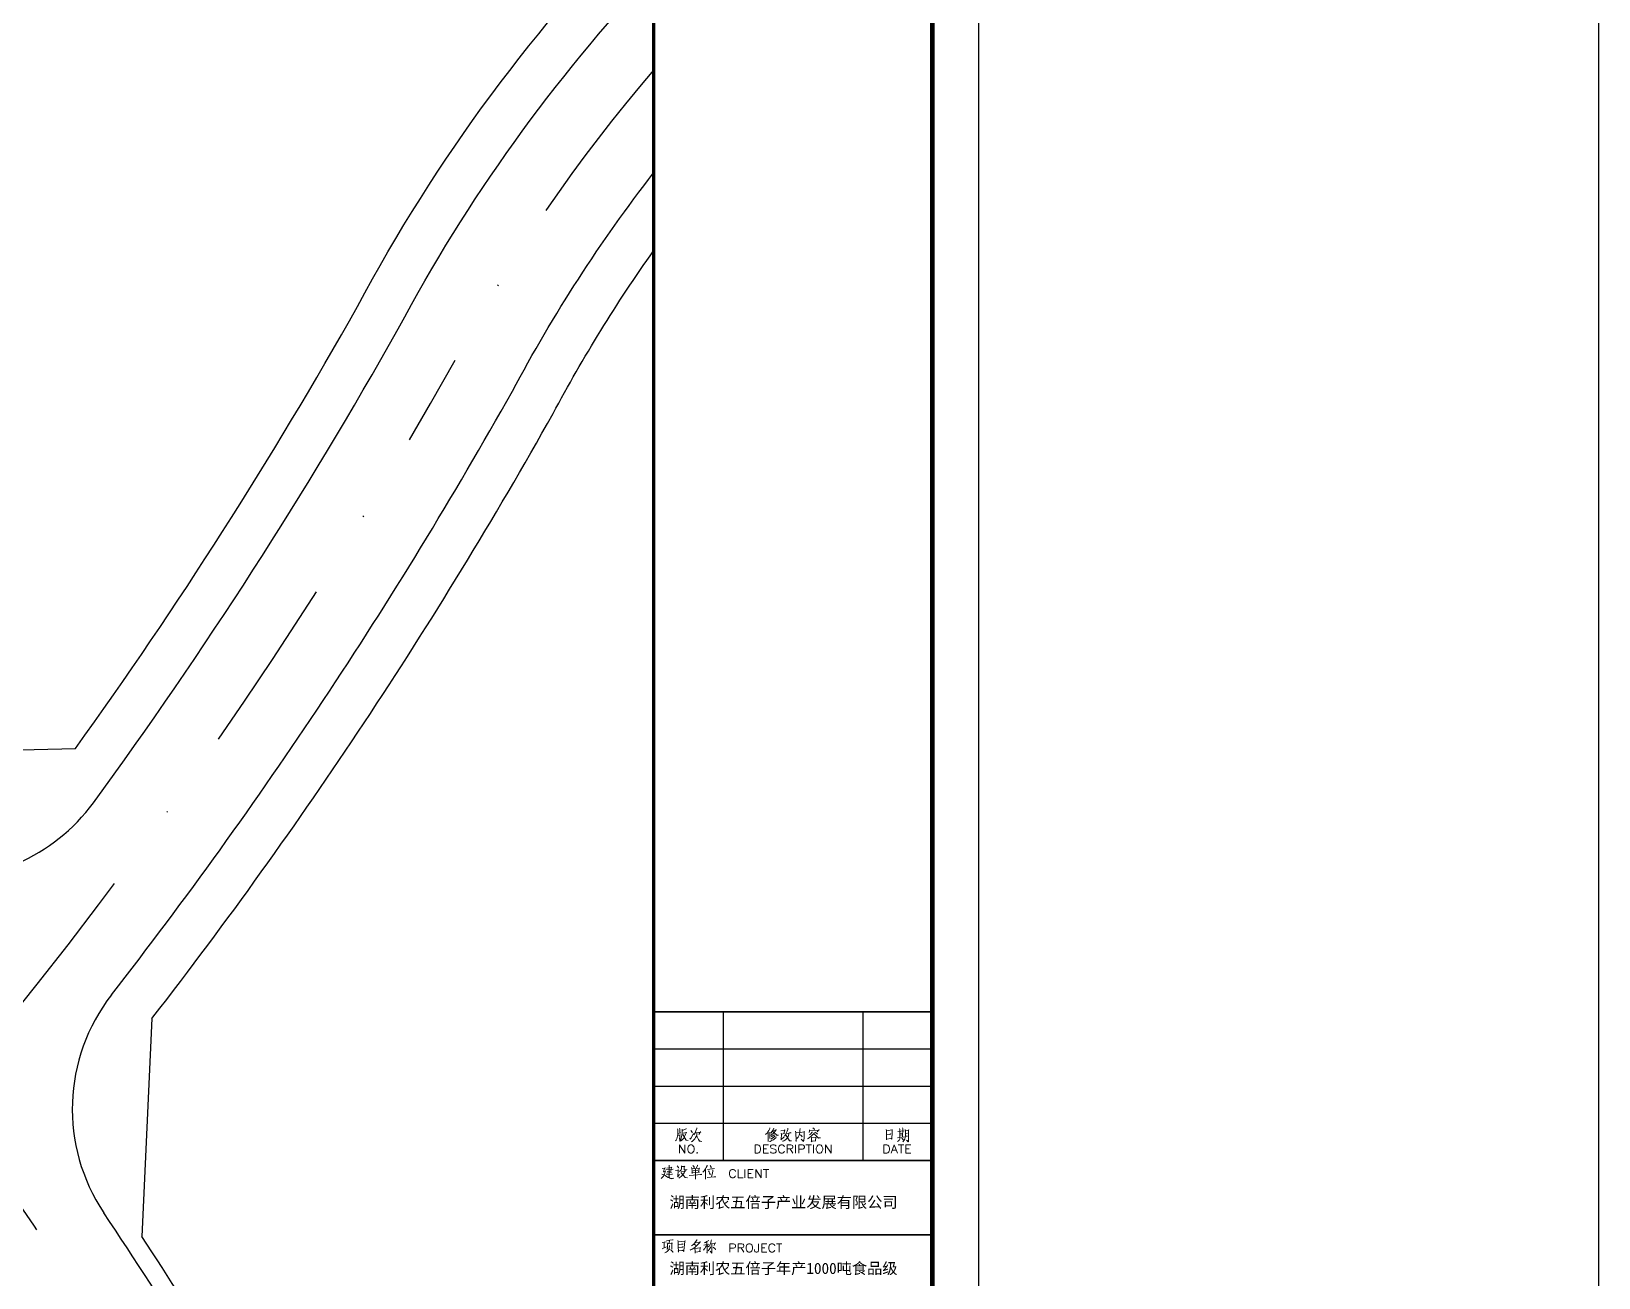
# Model space of a CAD drawing. Extents: x -809667 to 586099, y 3084146 to 3634412.
# Drawn here: x 382814.6 to 382983.3, y 3085663.9 to 3085798 of the extents above; entities that cross this region are included whole.
import ezdxf

# ---------------------------------------------------------------- set-up
doc = ezdxf.new("R2010")
doc.units = 0
doc.header["$LTSCALE"] = 0.5
doc.linetypes.add('DASHDOT', pattern=[25.4, 12.7, -6.35, 0, -6.35])
doc.layers.get('0').update_dxf_attribs({"linetype": 'CONTINUOUS'})
for name, color, linetype in [('0-人行道线', 46, 'CONTINUOUS'), ('PUB_TITLE', 4, 'CONTINUOUS'), ('RD-中线', 1, 'DASHDOT'), ('文字', 7, 'CONTINUOUS'), ('道路', 4, 'CONTINUOUS')]:
    doc.layers.add(name, color=color, linetype=linetype)
doc.styles.add('-宋体', font='', dxfattribs={"width": 0.6})
doc.styles.get('-宋体').set_extended_font_data('NSimSun')

# ---------------------------------------------------------------- blocks, each defined once
blk = doc.blocks.new('DE')
at = {"layer": 'PUB_TITLE'}
for p, q in [((-4500, 23200), (-4500, 19996)), ((-1500, 23200), (-1500, 19996)), ((-6000, 22400), (0, 22400)), ((-6000, 21600), (0, 21600)), ((-6000, 20800), (0, 20800))]:
    blk.add_line(p, q, dxfattribs=at)
for points, const_width in [([(-6000, 57400), (-6000, 0)], 70), ([(-6000, 23200), (0, 23200)], 35), ([(-6000, 20000), (0, 20000)], 35), ([(-6000, 18400), (0, 18400)], 35)]:
    blk.add_lwpolyline(points, dxfattribs=dict(at, const_width=const_width))
blk.add_lwpolyline([(-6000, 0), (0, 0), (0, 57400), (-6000, 57400)], close=True, dxfattribs=at)
at = {"layer": 'PUB_TITLE', "color": 140, "lineweight": 0}
for points in [[(-5489, 20679), (-5482, 20660), (-5482, 20603), (-5482, 20561), (-5487, 20523), (-5493, 20495), (-5503, 20462), (-5518, 20438), (-5531, 20420)], [(-5480, 20582), (-5411, 20591)], [(-5388, 20675), (-5383, 20650), (-5383, 20620), (-5388, 20580), (-5392, 20542), (-5400, 20509), (-5406, 20479), (-5416, 20452), (-5428, 20428), (-5442, 20412)], [(-5440, 20694), (-5434, 20679), (-5434, 20589)], [(-5366, 20585), (-5291, 20601), (-5295, 20608), (-5307, 20578), (-5322, 20540), (-5335, 20511), (-5352, 20481), (-5376, 20452), (-5400, 20431), (-5419, 20415)], [(-5298, 20688), (-5303, 20681), (-5347, 20658), (-5379, 20646)], [(-5223, 20481), (-5204, 20460), (-5142, 20582)], [(-5170, 20591), (-5173, 20608), (-5201, 20641)], [(-5067, 20587), (-5067, 20570), (-5073, 20547), (-5086, 20516), (-5100, 20490), (-5114, 20464), (-5132, 20445), (-5151, 20426), (-5173, 20410), (-5189, 20401)], [(-5069, 20700), (-5071, 20686), (-5088, 20639), (-5107, 20594), (-5121, 20570), (-5135, 20551)], [(-5105, 20597), (-5102, 20597), (-4984, 20610), (-4993, 20620), (-5005, 20591), (-5027, 20561)], [(-3499, 20698), (-3502, 20684), (-3523, 20646), (-3523, 20641), (-3542, 20613), (-3558, 20589), (-3575, 20570), (-3589, 20554)], [(-3533, 20618), (-3533, 20410), (-3537, 20428), (-3533, 20464)], [(-3497, 20610), (-3497, 20474), (-3499, 20490), (-3497, 20502)], [(-3436, 20648), (-3426, 20646), (-3356, 20656), (-3360, 20660), (-3384, 20627), (-3405, 20599), (-3424, 20580), (-3445, 20563), (-3466, 20547), (-3480, 20538)], [(-3415, 20694), (-3430, 20658), (-3445, 20629), (-3461, 20608), (-3464, 20603), (-3476, 20587)], [(-3445, 20625), (-3436, 20622), (-3343, 20538), (-3312, 20540), (-3343, 20540), (-3356, 20549)], [(-3265, 20639), (-3171, 20650), (-3181, 20658), (-3192, 20576), (-3181, 20576), (-3251, 20566), (-3256, 20587), (-3251, 20561), (-3253, 20455)], [(-3088, 20587), (-3088, 20573), (-3098, 20535), (-3107, 20514), (-3117, 20495), (-3128, 20479), (-3143, 20462), (-3160, 20445), (-3179, 20434), (-3197, 20422), (-3211, 20417), (-3225, 20412)], [(-3110, 20694), (-3114, 20665), (-3128, 20627), (-3147, 20587), (-3162, 20561), (-3171, 20542), (-3181, 20525)], [(-3147, 20582), (-3042, 20597), (-3053, 20599), (-3072, 20594)], [(-2947, 20627), (-2940, 20597), (-2932, 20428), (-2932, 20405), (-2938, 20420), (-2935, 20450)], [(-2938, 20591), (-2848, 20603), (-2843, 20603), (-2751, 20613), (-2759, 20620), (-2761, 20616), (-2761, 20566), (-2761, 20523), (-2763, 20519), (-2763, 20479), (-2763, 20474), (-2767, 20447), (-2770, 20426), (-2772, 20407), (-2824, 20455), (-2774, 20415), (-2770, 20438)], [(-2848, 20690), (-2850, 20644), (-2854, 20603), (-2854, 20599), (-2862, 20570), (-2871, 20542), (-2881, 20516), (-2888, 20502), (-2900, 20488), (-2907, 20476), (-2916, 20469)], [(-2544, 20594), (-2548, 20580), (-2557, 20570), (-2586, 20540), (-2614, 20514), (-2643, 20490), (-2671, 20471), (-2687, 20462)], [(-2645, 20658), (-2643, 20639), (-2645, 20627), (-2649, 20610), (-2654, 20599), (-2654, 20608), (-2645, 20625)], [(-2588, 20618), (-2590, 20606), (-2624, 20568), (-2647, 20547)], [(-2643, 20637), (-2439, 20654), (-2447, 20658), (-2479, 20613)], [(-2571, 20700), (-2546, 20677), (-2541, 20663), (-2553, 20684)], [(-2527, 20610), (-2487, 20582), (-2475, 20563), (-2493, 20587)], [(-996, 20665), (-991, 20641), (-989, 20589), (-986, 20535), (-986, 20528), (-986, 20490), (-986, 20441), (-986, 20457), (-894, 20471), (-876, 20455), (-870, 20476), (-870, 20504), (-868, 20559), (-866, 20616), (-866, 20663), (-864, 20656), (-989, 20639)], [(-743, 20622), (-604, 20637)], [(-706, 20686), (-701, 20672), (-701, 20495)], [(-699, 20582), (-655, 20589)], [(-640, 20700), (-634, 20686), (-642, 20502)], [(-585, 20667), (-579, 20641), (-579, 20589), (-581, 20532), (-585, 20498), (-596, 20460), (-611, 20436), (-638, 20401)], [(-579, 20639), (-507, 20650), (-514, 20658), (-514, 20585), (-514, 20580), (-512, 20474), (-514, 20434), (-516, 20410), (-519, 20403), (-554, 20434), (-522, 20412)], [(-575, 20580), (-535, 20587)], [(-5482, 20540), (-5432, 20544), (-5438, 20551), (-5438, 20445), (-5440, 20460), (-5440, 20479)], [(-5445, 20337), (-5445, 20157)], [(-5445, 20337), (-5326, 20157), (-5326, 20337)], [(-5369, 20554), (-5303, 20434), (-5258, 20431), (-5301, 20436), (-5312, 20450)], [(-5079, 20532), (-5060, 20504), (-5033, 20452), (-5012, 20412), (-4965, 20410), (-5010, 20420), (-5027, 20436)], [(-3818, 20337), (-3818, 20157)], [(-3818, 20337), (-3758, 20337), (-3733, 20327), (-3715, 20310), (-3706, 20293), (-3698, 20267), (-3698, 20225), (-3706, 20199), (-3715, 20182), (-3733, 20165), (-3758, 20157), (-3818, 20157)], [(-3638, 20337), (-3638, 20157)], [(-3638, 20337), (-3526, 20337)], [(-3638, 20250), (-3569, 20250)], [(-3365, 20504), (-3371, 20488), (-3398, 20464), (-3421, 20445), (-3445, 20434), (-3468, 20420), (-3489, 20410), (-3506, 20405)], [(-3364, 20310), (-3381, 20327), (-3407, 20337), (-3441, 20337), (-3467, 20327), (-3484, 20310), (-3484, 20293), (-3476, 20277), (-3467, 20267), (-3449, 20259), (-3398, 20242), (-3381, 20233), (-3372, 20225), (-3364, 20207), (-3364, 20182), (-3381, 20165), (-3407, 20157), (-3441, 20157), (-3467, 20165), (-3484, 20182)], [(-3386, 20532), (-3390, 20523), (-3392, 20519), (-3419, 20495), (-3424, 20492), (-3438, 20481), (-3457, 20469), (-3476, 20457)], [(-3405, 20561), (-3407, 20554), (-3409, 20551), (-3434, 20532), (-3453, 20516), (-3468, 20504)], [(-3184, 20293), (-3192, 20310), (-3210, 20327), (-3227, 20337), (-3261, 20337), (-3279, 20327), (-3296, 20310), (-3304, 20293), (-3312, 20267), (-3312, 20225), (-3304, 20199), (-3296, 20182), (-3279, 20165), (-3261, 20157), (-3227, 20157), (-3210, 20165), (-3192, 20182), (-3184, 20199)], [(-3261, 20445), (-3187, 20509)], [(-3160, 20551), (-3152, 20549), (-3079, 20422), (-3034, 20420), (-3077, 20426), (-3088, 20441)], [(-3124, 20337), (-3124, 20157)], [(-3124, 20337), (-3047, 20337), (-3022, 20327), (-3012, 20319), (-3004, 20302), (-3004, 20285), (-3012, 20267), (-3022, 20259), (-3047, 20250), (-3124, 20250)], [(-3064, 20250), (-3004, 20157)], [(-2944, 20337), (-2944, 20157)], [(-2875, 20337), (-2875, 20157)], [(-2875, 20337), (-2799, 20337), (-2773, 20327), (-2765, 20319), (-2755, 20302), (-2755, 20277), (-2765, 20259), (-2773, 20250), (-2799, 20242), (-2875, 20242)], [(-2860, 20559), (-2833, 20540), (-2812, 20521), (-2805, 20506), (-2810, 20516)], [(-2722, 20337), (-2602, 20337)], [(-2662, 20337), (-2662, 20157)], [(-2609, 20498), (-2605, 20483), (-2599, 20417), (-2597, 20401), (-2607, 20417), (-2508, 20424), (-2515, 20424), (-2506, 20500), (-2498, 20495), (-2603, 20483)], [(-2558, 20337), (-2558, 20157)], [(-2555, 20573), (-2519, 20540), (-2482, 20504), (-2453, 20481), (-2411, 20483), (-2456, 20485), (-2475, 20500)], [(-2301, 20337), (-2301, 20157)], [(-2301, 20337), (-2182, 20157), (-2182, 20337)], [(-1043, 20337), (-1043, 20157)], [(-1043, 20337), (-983, 20337), (-957, 20327), (-940, 20310), (-931, 20293), (-923, 20267), (-923, 20225), (-931, 20199), (-940, 20182), (-957, 20165), (-983, 20157), (-1043, 20157)], [(-986, 20554), (-894, 20568), (-904, 20570), (-925, 20561)], [(-820, 20337), (-888, 20157)], [(-820, 20337), (-751, 20157)], [(-750, 20488), (-604, 20506), (-611, 20509), (-621, 20502)], [(-696, 20474), (-699, 20462), (-718, 20438), (-733, 20422), (-750, 20410)], [(-734, 20337), (-614, 20337)], [(-696, 20542), (-659, 20549)], [(-674, 20337), (-674, 20157)], [(-659, 20481), (-632, 20452), (-632, 20441), (-642, 20462)], [(-581, 20519), (-575, 20519), (-537, 20525)], [(-571, 20337), (-571, 20157)], [(-571, 20337), (-461, 20337)], [(-571, 20250), (-503, 20250)], [(-3638, 20157), (-3526, 20157)], [(-863, 20217), (-778, 20217)], [(-571, 20157), (-461, 20157)], [(-5813, 19829), (-5749, 19836), (-5758, 19842), (-5763, 19823), (-5789, 19751), (-5794, 19756), (-5742, 19768), (-5746, 19773), (-5756, 19735), (-5765, 19702), (-5777, 19681), (-5789, 19662), (-5808, 19638), (-5824, 19622), (-5836, 19612)], [(-5822, 19704), (-5799, 19695), (-5780, 19688), (-5751, 19673), (-5723, 19657), (-5685, 19635), (-5655, 19622), (-5649, 19619), (-5624, 19605), (-5565, 19617), (-5567, 19617), (-5621, 19610), (-5647, 19617)], [(-5735, 19796), (-5579, 19813)], [(-5725, 19695), (-5594, 19704), (-5600, 19707), (-5607, 19702)], [(-5714, 19832), (-5605, 19846), (-5615, 19855), (-5628, 19768), (-5621, 19770), (-5706, 19761)], [(-5714, 19726), (-5617, 19737)], [(-5668, 19897), (-5666, 19882), (-5668, 19643), (-5674, 19659), (-5668, 19681)], [(-5527, 19783), (-5463, 19791), (-5472, 19801), (-5475, 19783), (-5478, 19657), (-5489, 19648), (-5440, 19697)], [(-5491, 19882), (-5463, 19848), (-5459, 19834)], [(-5409, 19754), (-5317, 19766), (-5324, 19773), (-5333, 19754), (-5345, 19730), (-5357, 19711), (-5369, 19695), (-5388, 19673), (-5409, 19654), (-5430, 19638), (-5447, 19626), (-5461, 19619)], [(-5400, 19886), (-5398, 19865), (-5398, 19842), (-5402, 19820), (-5409, 19798), (-5419, 19785), (-5428, 19773), (-5440, 19761)], [(-5411, 19732), (-5406, 19732), (-5320, 19629), (-5274, 19626), (-5320, 19633), (-5331, 19643)], [(-5394, 19867), (-5331, 19872), (-5335, 19879), (-5343, 19861), (-5343, 19844), (-5343, 19829), (-5343, 19813), (-5341, 19806), (-5335, 19798), (-5326, 19796), (-5314, 19794), (-5298, 19794), (-5288, 19796), (-5282, 19801)], [(-5232, 19676), (-4965, 19699), (-4980, 19702), (-4998, 19697)], [(-5187, 19844), (-5178, 19823), (-5170, 19783), (-5170, 19742), (-5168, 19716), (-5175, 19732), (-5014, 19745), (-5031, 19747), (-5020, 19829), (-5012, 19834), (-5020, 19836), (-5022, 19832), (-5173, 19817)], [(-5159, 19893), (-5130, 19861), (-5128, 19836), (-5135, 19865)], [(-5147, 19773), (-5050, 19787)], [(-5102, 19820), (-5100, 19686), (-5097, 19619), (-5097, 19600), (-5102, 19617), (-5100, 19654)], [(-5062, 19901), (-5048, 19888), (-5055, 19891), (-5086, 19825)], [(-4847, 19901), (-4850, 19886), (-4871, 19844), (-4887, 19820), (-4915, 19775), (-4940, 19749)], [(-4881, 19827), (-4881, 19600), (-4883, 19622), (-4881, 19641)], [(-4850, 19635), (-4700, 19645), (-4658, 19648)], [(-4837, 19804), (-4687, 19823)], [(-4816, 19775), (-4807, 19754), (-4795, 19726), (-4788, 19702), (-4786, 19688), (-4786, 19707), (-4797, 19728)], [(-4780, 19893), (-4765, 19857), (-4759, 19834), (-4763, 19853)], [(-4727, 19798), (-4727, 19777), (-4736, 19723), (-4746, 19683), (-4755, 19643)], [(-4239, 19763), (-4248, 19781), (-4264, 19797), (-4282, 19806), (-4316, 19806), (-4333, 19797), (-4351, 19781), (-4359, 19763), (-4368, 19737), (-4368, 19694), (-4359, 19669), (-4351, 19652), (-4333, 19634), (-4316, 19626), (-4282, 19626), (-4264, 19634), (-4248, 19652), (-4239, 19669)], [(-4179, 19806), (-4179, 19626), (-4076, 19626)], [(-4034, 19806), (-4034, 19626)], [(-3965, 19806), (-3965, 19626)], [(-3965, 19806), (-3854, 19806)], [(-3965, 19721), (-3897, 19721)], [(-3965, 19626), (-3854, 19626)], [(-3802, 19806), (-3802, 19626)], [(-3802, 19806), (-3682, 19626), (-3682, 19806)], [(-3640, 19806), (-3520, 19806)], [(-3580, 19806), (-3580, 19626)], [(-5813, 18237), (-5730, 18248), (-5770, 18244), (-5773, 18117), (-5818, 18098), (-5721, 18140)], [(-5723, 18273), (-5652, 18282), (-5579, 18288), (-5584, 18291), (-5596, 18288)], [(-5609, 18088), (-5609, 18109), (-5607, 18113), (-5605, 18229), (-5596, 18220), (-5702, 18206), (-5706, 18227), (-5702, 18208), (-5702, 18147), (-5704, 18102), (-5706, 18085), (-5706, 18098), (-5704, 18123)], [(-5671, 18210), (-5655, 18263), (-5655, 18279)], [(-5478, 18279), (-5470, 18248), (-5470, 18132), (-5468, 18055), (-5468, 18024), (-5470, 18055), (-5364, 18062), (-5376, 18066), (-5394, 18060)], [(-5468, 18248), (-5322, 18263), (-5329, 18269), (-5331, 18256), (-5347, 18064), (-5347, 18047), (-5350, 18041), (-5366, 18064)], [(-5105, 18227), (-5097, 18225), (-4991, 18241), (-4998, 18246), (-5017, 18222), (-5039, 18197), (-5060, 18176), (-5083, 18153), (-5109, 18132), (-5138, 18111), (-5168, 18092), (-5173, 18090), (-5192, 18081), (-5210, 18069)], [(-5071, 18300), (-5073, 18284), (-5102, 18246), (-5119, 18222), (-5138, 18201), (-5161, 18178), (-5185, 18161)], [(-4818, 18282), (-4824, 18273), (-4854, 18254), (-4887, 18237), (-4915, 18227)], [(-4852, 18246), (-4850, 18060), (-4847, 18007), (-4852, 18017), (-4850, 18039)], [(-4757, 18291), (-4759, 18279), (-4772, 18229), (-4780, 18197), (-4797, 18157)], [(-4776, 18206), (-4670, 18222), (-4679, 18225), (-4700, 18172)], [(-5761, 18010), (-5730, 18024), (-5706, 18041), (-5687, 18062), (-5668, 18088), (-5662, 18121), (-5657, 18149), (-5657, 18172)], [(-5655, 18085), (-5624, 18066), (-5600, 18047), (-5590, 18036), (-5584, 18020)], [(-5468, 18189), (-5366, 18201), (-5376, 18204), (-5398, 18197)], [(-5468, 18126), (-5369, 18135), (-5379, 18138), (-5394, 18130)], [(-5130, 18201), (-5126, 18199), (-5100, 18178), (-5097, 18166), (-5107, 18182)], [(-5119, 18117), (-5114, 18109), (-5109, 18050), (-5107, 18043), (-5107, 18001), (-5109, 18020), (-5109, 18026), (-4993, 18039), (-4995, 18039), (-5008, 18039), (-4995, 18126), (-4991, 18121), (-4998, 18119), (-5111, 18104)], [(-4852, 18187), (-4866, 18157), (-4883, 18130), (-4896, 18104), (-4911, 18090), (-4927, 18071)], [(-4918, 18178), (-4809, 18199)], [(-4850, 18170), (-4818, 18151), (-4812, 18142)], [(-4774, 18140), (-4776, 18128), (-4803, 18085), (-4828, 18057)], [(-4753, 18189), (-4740, 18178), (-4746, 18180), (-4744, 18055), (-4744, 18024), (-4746, 18007), (-4784, 18045), (-4746, 18012)], [(-4719, 18132), (-4677, 18095), (-4670, 18076)], [(-4359, 18206), (-4359, 18026)], [(-4359, 18206), (-4282, 18206), (-4256, 18198), (-4248, 18189), (-4239, 18171), (-4239, 18146), (-4248, 18129), (-4256, 18121), (-4282, 18111), (-4359, 18111)], [(-4179, 18206), (-4179, 18026)], [(-4179, 18206), (-4102, 18206), (-4076, 18198), (-4068, 18189), (-4059, 18171), (-4059, 18155), (-4068, 18138), (-4076, 18129), (-4102, 18121), (-4179, 18121)], [(-4119, 18121), (-4059, 18026)], [(-3742, 18206), (-3742, 18069), (-3751, 18043), (-3760, 18034), (-3777, 18026), (-3794, 18026), (-3811, 18034), (-3819, 18043), (-3828, 18069), (-3828, 18086)], [(-3674, 18206), (-3674, 18026)], [(-3674, 18206), (-3562, 18206)], [(-3674, 18121), (-3605, 18121)], [(-3674, 18026), (-3562, 18026)], [(-3391, 18163), (-3400, 18181), (-3417, 18198), (-3434, 18206), (-3468, 18206), (-3485, 18198), (-3503, 18181), (-3511, 18163), (-3520, 18138), (-3520, 18095), (-3511, 18069), (-3503, 18051), (-3485, 18034), (-3468, 18026), (-3434, 18026), (-3417, 18034), (-3400, 18051), (-3391, 18069)], [(-3357, 18206), (-3237, 18206)], [(-3297, 18206), (-3297, 18026)]]:
    blk.add_lwpolyline(points, dxfattribs=at)
for points in [[(-5214, 20337), (-5231, 20327), (-5248, 20310), (-5257, 20293), (-5266, 20267), (-5266, 20225), (-5257, 20199), (-5248, 20182), (-5231, 20165), (-5214, 20157), (-5180, 20157), (-5163, 20165), (-5146, 20182), (-5138, 20199), (-5128, 20225), (-5128, 20267), (-5138, 20293), (-5146, 20310), (-5163, 20327), (-5180, 20337), (-5214, 20337)], [(-2448, 20337), (-2465, 20327), (-2482, 20310), (-2490, 20293), (-2498, 20267), (-2498, 20225), (-2490, 20199), (-2482, 20182), (-2465, 20165), (-2448, 20157), (-2413, 20157), (-2396, 20165), (-2379, 20182), (-2370, 20199), (-2361, 20225), (-2361, 20267), (-2370, 20293), (-2379, 20310), (-2396, 20327), (-2413, 20337), (-2448, 20337)], [(-5060, 20173), (-5069, 20165), (-5060, 20157), (-5051, 20165), (-5060, 20173)], [(-3957, 18206), (-3974, 18198), (-3991, 18181), (-3999, 18163), (-4008, 18138), (-4008, 18095), (-3999, 18069), (-3991, 18051), (-3974, 18034), (-3957, 18026), (-3922, 18026), (-3905, 18034), (-3889, 18051), (-3879, 18069), (-3871, 18095), (-3871, 18138), (-3879, 18163), (-3889, 18181), (-3905, 18198), (-3922, 18206), (-3957, 18206)]]:
    blk.add_lwpolyline(points, close=True, dxfattribs=at)
blk = doc.blocks.new('DEEEE')
at = {"layer": 'PUB_TITLE'}
blk.add_blockref('DE', (917509, -201220), dxfattribs=at)
at = {"layer": 'PUB_TITLE', "color": 7, "style": '-宋体', "width": 1.000002}
for s, p in [('湖南利农五倍子产业发展有限公司', (911850, -182240)), ('湖南利农五倍子年产1000吨食品级', (911850, -183663))]:
    blk.add_text(s, height=240, dxfattribs=at).set_placement(p)

msp = doc.modelspace()

# ---------------------------------------------------------------- linework, layer by layer
at = {"layer": '0-人行道线', "linetype": 'Continuous', "flags": 128}
for points in [[(382819.345, 3085720.882, 0.0280305), (382849.7, 3085768.431, -0.0733347), (382881.568, 3085811.516, -0.0733347)], [(382827.581, 3085691.829), (382827.681, 3085691.953, 0.0369867), (382870.754, 3085756.907, -0.0322488), (382881.568, 3085774.412, -0.0322488)], [(382827.581, 3085691.829), (382826.487, 3085668.385, 0.3241907)], [(382869.244, 3085593.085), (382843.025, 3085640.865, 0.0196298), (382826.487, 3085668.385, 0.0196298)]]:
    msp.add_lwpolyline(points, format="xyb", dxfattribs=at)
msp.add_lwpolyline([(382788.198, 3085720.112), (382819.345, 3085720.882)], dxfattribs=at)
at = {"layer": 'PUB_TITLE', "linetype": 'Continuous'}
msp.add_lwpolyline([(382496.068, 3085571.553), (382916.568, 3085571.553), (382916.568, 3085868.553), (382496.068, 3085868.553)], close=True, dxfattribs=at)
at = {"layer": 'PUB_TITLE', "linetype": 'Continuous', "const_width": 0.5}
msp.add_lwpolyline([(382508.568, 3085576.553), (382911.568, 3085576.553), (382911.568, 3085863.553), (382508.568, 3085863.553)], close=True, dxfattribs=at)
at = {"layer": 'RD-中线', "ltscale": 3}
for points in [[(382804.661, 3085683.845), (382807.498, 3085686.555, 0.0322191), (382811.856, 3085691.292, 0.0418855), (382860.226, 3085762.666, -0.0552107), (382881.568, 3085793.862, -0.0552107)], [(382868.048, 3085576.553), (382835.135, 3085636.536, 0.0429899), (382797.057, 3085693.68), (382789.177, 3085703.551)]]:
    msp.add_lwpolyline(points, format="xyb", dxfattribs=at)
at = {"layer": '文字', "color": 3, "linetype": 'Continuous', "flags": 128}
msp.add_lwpolyline([(381543.42, 3085960.15), (382983.269, 3085960.15), (382983.269, 3085486.288), (381543.42, 3085486.288)], close=True, dxfattribs=at)
at = {"layer": '道路', "linetype": 'Continuous', "flags": 128}
for points in [[(382821.279, 3085715.034, 0.029836), (382854.085, 3085766.028, -0.0662462), (382881.568, 3085804.326, -0.0662462)], [(382823.217, 3085694.358, 0.0373594), (382866.367, 3085759.306, -0.0425576), (382881.568, 3085782.799, -0.0425576)], [(382786.585, 3085718.929, 0.5775632), (382821.279, 3085715.034, 0.494375)], [(382823.217, 3085694.358, 0.3236934), (382822.397, 3085670.933, 0.3236934)], [(382867.491, 3085592.123), (382841.272, 3085639.903, 0.0223165), (382822.397, 3085670.933, 0.0223165)]]:
    msp.add_lwpolyline(points, format="xyb", dxfattribs=at)

# ---------------------------------------------------------------- block references
at = {"xscale": 0.005, "yscale": 0.005, "zscale": 0.005}
msp.add_blockref('DEEEE', (378324.023, 3086582.655), dxfattribs=at)

doc.saveas('drawing.dxf')
